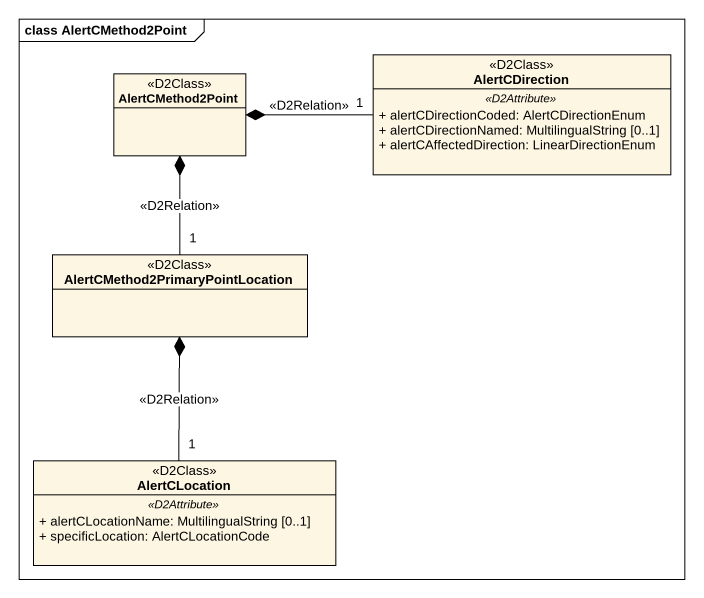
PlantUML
@startuml
mainframe class AlertCMethod2Point
hide circle
hide empty members
skinparam classAttributeIconSize 0
class AlertCMethod2Point <<D2Class>>
class AlertCDirection <<D2Class>> {
  .. <<D2Attribute>> ..
  + alertCDirectionCoded: AlertCDirectionEnum
  + alertCDirectionNamed: MultilingualString [0..1]
  + alertCAffectedDirection: LinearDirectionEnum
}
class "AlertCMethod2PrimaryPointLocation" as AlertCMethod2PrimaryPointLoc <<D2Class>>
class AlertCLocation <<D2Class>> {
  .. <<D2Attribute>> ..
  + alertCLocationName: MultilingualString [0..1]
  + specificLocation: AlertCLocationCode
}
AlertCDirection "1" -left-* AlertCMethod2Point : <<D2Relation>>
AlertCMethod2PrimaryPointLoc "1" -up-* AlertCMethod2Point : <<D2Relation>>
AlertCLocation "1" -up-* AlertCMethod2PrimaryPointLoc : <<D2Relation>>
@enduml
